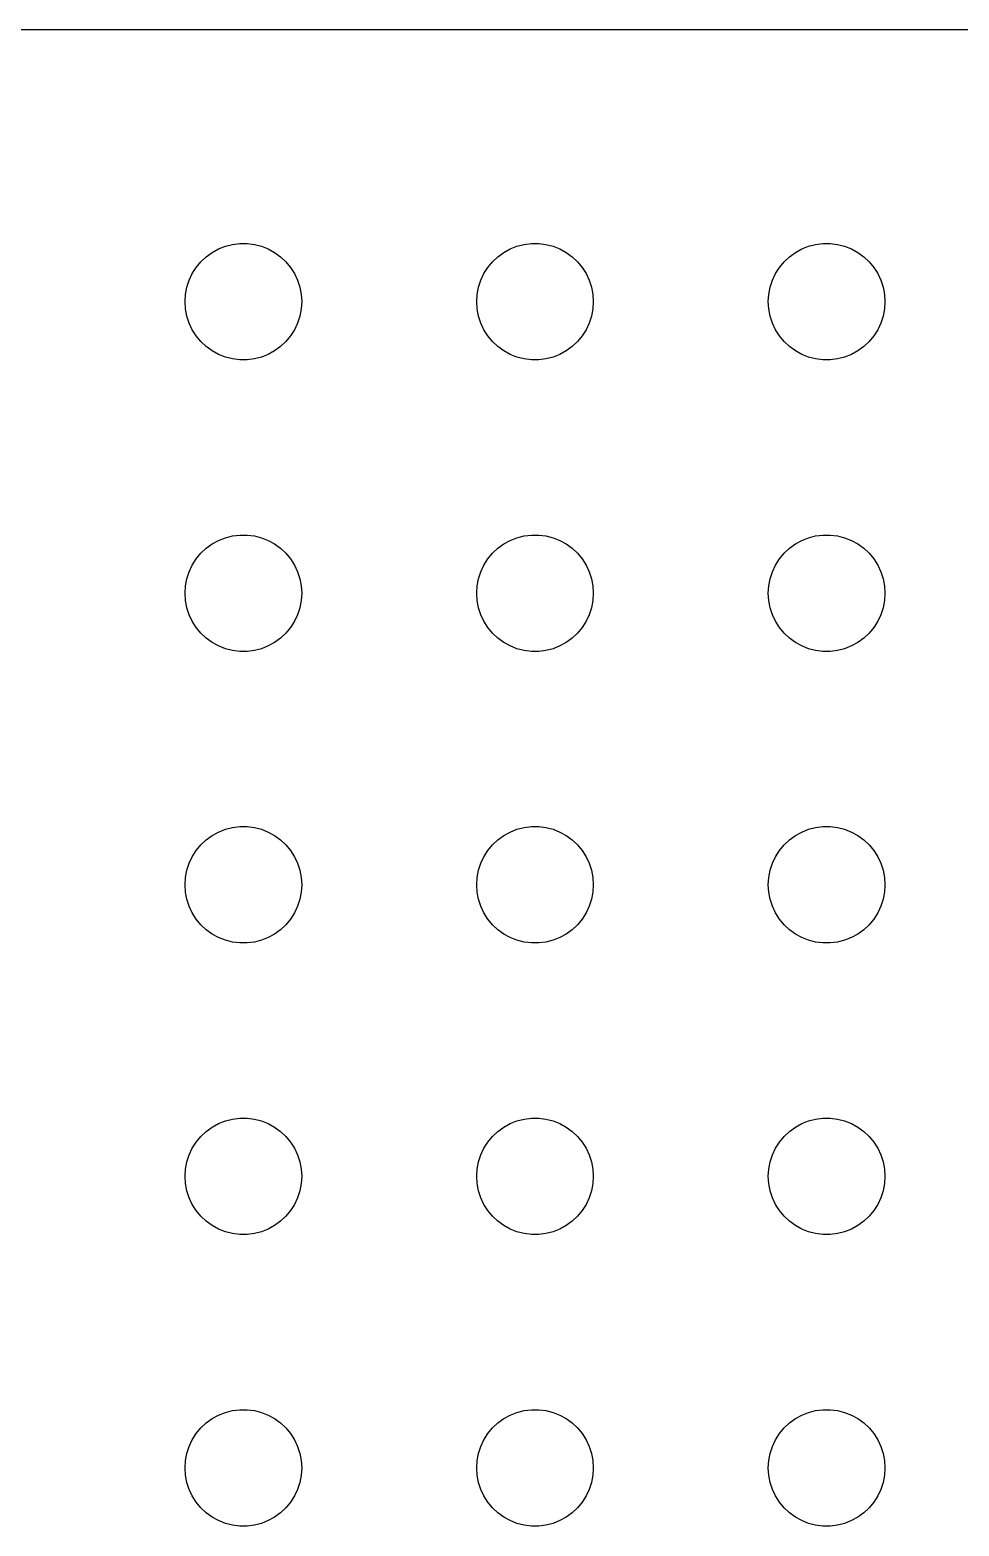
# Model space of a CAD drawing. Header units: metres. Extents: x -187 to 187, y -37 to 37.
# Drawn here: x 69.51 to 93.41, y -1.5 to 36.99 of the extents above; entities that cross this region are included whole.
import ezdxf

# ---------------------------------------------------------------- set-up
doc = ezdxf.new("R2010")
doc.units = ezdxf.units.M

msp = doc.modelspace()

# ---------------------------------------------------------------- linework, layer by layer
for p, q in [((182.314, 36.9901), (-182.314, 36.9901)), ((74.0439, 31.1558), (74.1963, 31.2665)), ((74.1963, 31.2665), (74.3613, 31.3572)), ((74.3613, 31.3572), (74.5365, 31.4266)), ((74.5365, 31.4266), (74.7189, 31.4734)), ((74.7189, 31.4734), (74.9058, 31.497)), ((74.9058, 31.497), (75.0942, 31.497)), ((75.0942, 31.497), (75.2811, 31.4734)), ((75.2811, 31.4734), (75.4635, 31.4266)), ((75.4635, 31.4266), (75.6387, 31.3572)), ((75.6387, 31.3572), (75.8037, 31.2665)), ((75.8037, 31.2665), (75.9561, 31.1558)), ((81.5439, 31.1558), (81.6963, 31.2665)), ((81.6963, 31.2665), (81.8613, 31.3572)), ((81.8613, 31.3572), (82.0365, 31.4266)), ((82.0365, 31.4266), (82.2189, 31.4734)), ((82.2189, 31.4734), (82.4058, 31.497)), ((82.4058, 31.497), (82.5942, 31.497)), ((82.5942, 31.497), (82.7811, 31.4734)), ((82.7811, 31.4734), (82.9635, 31.4266)), ((82.9635, 31.4266), (83.1387, 31.3572)), ((83.1387, 31.3572), (83.3037, 31.2665)), ((83.3037, 31.2665), (83.4561, 31.1558)), ((89.0439, 31.1558), (89.1963, 31.2665)), ((89.1963, 31.2665), (89.3613, 31.3572)), ((89.3613, 31.3572), (89.5365, 31.4266)), ((89.5365, 31.4266), (89.7189, 31.4734)), ((89.7189, 31.4734), (89.9058, 31.497)), ((89.9058, 31.497), (90.0942, 31.497)), ((90.0942, 31.497), (90.2811, 31.4734)), ((90.2811, 31.4734), (90.4635, 31.4266)), ((90.4635, 31.4266), (90.6387, 31.3572)), ((90.6387, 31.3572), (90.8037, 31.2665)), ((90.8037, 31.2665), (90.9561, 31.1558)), ((73.6855, 30.7226), (73.7865, 30.8817)), ((73.7865, 30.8817), (73.9065, 31.0268)), ((73.9065, 31.0268), (74.0439, 31.1558)), ((75.9561, 31.1558), (76.0934, 31.0268)), ((76.0934, 31.0268), (76.2135, 30.8817)), ((76.2135, 30.8817), (76.3145, 30.7226)), ((81.1855, 30.7226), (81.2865, 30.8817)), ((81.2865, 30.8817), (81.4065, 31.0268)), ((81.4065, 31.0268), (81.5439, 31.1558)), ((83.4561, 31.1558), (83.5934, 31.0268)), ((83.5934, 31.0268), (83.7135, 30.8817)), ((83.7135, 30.8817), (83.8145, 30.7226)), ((88.6855, 30.7226), (88.7865, 30.8817)), ((88.7865, 30.8817), (88.9065, 31.0268)), ((88.9065, 31.0268), (89.0439, 31.1558)), ((90.9561, 31.1558), (91.0934, 31.0268)), ((91.0934, 31.0268), (91.2135, 30.8817)), ((91.2135, 30.8817), (91.3145, 30.7226)), ((73.5471, 30.373), (73.6053, 30.5522)), ((73.6053, 30.5522), (73.6855, 30.7226)), ((76.3145, 30.7226), (76.3947, 30.5522)), ((76.3947, 30.5522), (76.4529, 30.373)), ((81.0471, 30.373), (81.1053, 30.5522)), ((81.1053, 30.5522), (81.1855, 30.7226)), ((83.8145, 30.7226), (83.8947, 30.5522)), ((83.8947, 30.5522), (83.9529, 30.373)), ((88.5471, 30.373), (88.6053, 30.5522)), ((88.6053, 30.5522), (88.6855, 30.7226)), ((91.3145, 30.7226), (91.3947, 30.5522)), ((91.3947, 30.5522), (91.4529, 30.373)), ((73.5, 30), (73.5118, 30.188)), ((73.5118, 30.188), (73.5471, 30.373)), ((76.4529, 30.373), (76.4882, 30.188)), ((76.4882, 30.188), (76.5, 30)), ((81, 30), (81.0118, 30.188)), ((81.0118, 30.188), (81.0471, 30.373)), ((83.9529, 30.373), (83.9882, 30.188)), ((83.9882, 30.188), (84, 30)), ((88.5, 30), (88.5118, 30.188)), ((88.5118, 30.188), (88.5471, 30.373)), ((91.4529, 30.373), (91.4882, 30.188)), ((91.4882, 30.188), (91.5, 30)), ((73.5118, 29.812), (73.5, 30)), ((73.5471, 29.627), (73.5118, 29.812)), ((76.4882, 29.812), (76.4529, 29.627)), ((76.5, 30), (76.4882, 29.812)), ((81.0118, 29.812), (81, 30)), ((81.0471, 29.627), (81.0118, 29.812)), ((83.9882, 29.812), (83.9529, 29.627)), ((84, 30), (83.9882, 29.812)), ((88.5118, 29.812), (88.5, 30)), ((88.5471, 29.627), (88.5118, 29.812)), ((91.4882, 29.812), (91.4529, 29.627)), ((91.5, 30), (91.4882, 29.812)), ((73.6053, 29.4478), (73.5471, 29.627)), ((73.6855, 29.2774), (73.6053, 29.4478)), ((73.7865, 29.1183), (73.6855, 29.2774)), ((76.3145, 29.2774), (76.2135, 29.1183)), ((76.3947, 29.4478), (76.3145, 29.2774)), ((76.4529, 29.627), (76.3947, 29.4478)), ((81.1053, 29.4478), (81.0471, 29.627)), ((81.1855, 29.2774), (81.1053, 29.4478)), ((81.2865, 29.1183), (81.1855, 29.2774)), ((83.8145, 29.2774), (83.7135, 29.1183)), ((83.8947, 29.4478), (83.8145, 29.2774)), ((83.9529, 29.627), (83.8947, 29.4478)), ((88.6053, 29.4478), (88.5471, 29.627)), ((88.6855, 29.2774), (88.6053, 29.4478)), ((88.7865, 29.1183), (88.6855, 29.2774)), ((91.3145, 29.2774), (91.2135, 29.1183)), ((91.3947, 29.4478), (91.3145, 29.2774)), ((91.4529, 29.627), (91.3947, 29.4478)), ((73.9065, 28.9732), (73.7865, 29.1183)), ((74.0439, 28.8442), (73.9065, 28.9732)), ((76.0934, 28.9732), (75.9561, 28.8442)), ((76.2135, 29.1183), (76.0934, 28.9732)), ((81.4065, 28.9732), (81.2865, 29.1183)), ((81.5439, 28.8442), (81.4065, 28.9732)), ((83.5934, 28.9732), (83.4561, 28.8442)), ((83.7135, 29.1183), (83.5934, 28.9732)), ((88.9065, 28.9732), (88.7865, 29.1183)), ((89.0439, 28.8442), (88.9065, 28.9732)), ((91.0934, 28.9732), (90.9561, 28.8442)), ((91.2135, 29.1183), (91.0934, 28.9732)), ((74.1963, 28.7335), (74.0439, 28.8442)), ((74.3613, 28.6427), (74.1963, 28.7335)), ((74.5365, 28.5734), (74.3613, 28.6427)), ((74.7189, 28.5266), (74.5365, 28.5734)), ((74.9058, 28.503), (74.7189, 28.5266)), ((75.0942, 28.503), (74.9058, 28.503)), ((75.2811, 28.5266), (75.0942, 28.503)), ((75.4635, 28.5734), (75.2811, 28.5266)), ((75.6387, 28.6427), (75.4635, 28.5734)), ((75.8037, 28.7335), (75.6387, 28.6427)), ((75.9561, 28.8442), (75.8037, 28.7335)), ((81.6963, 28.7335), (81.5439, 28.8442)), ((81.8613, 28.6427), (81.6963, 28.7335)), ((82.0365, 28.5734), (81.8613, 28.6427)), ((82.2189, 28.5266), (82.0365, 28.5734)), ((82.4058, 28.503), (82.2189, 28.5266)), ((82.5942, 28.503), (82.4058, 28.503)), ((82.7811, 28.5266), (82.5942, 28.503)), ((82.9635, 28.5734), (82.7811, 28.5266)), ((83.1387, 28.6427), (82.9635, 28.5734)), ((83.3037, 28.7335), (83.1387, 28.6427)), ((83.4561, 28.8442), (83.3037, 28.7335)), ((89.1963, 28.7335), (89.0439, 28.8442)), ((89.3613, 28.6427), (89.1963, 28.7335)), ((89.5365, 28.5734), (89.3613, 28.6427)), ((89.7189, 28.5266), (89.5365, 28.5734)), ((89.9058, 28.503), (89.7189, 28.5266)), ((90.0942, 28.503), (89.9058, 28.503)), ((90.2811, 28.5266), (90.0942, 28.503)), ((90.4635, 28.5734), (90.2811, 28.5266)), ((90.6387, 28.6427), (90.4635, 28.5734)), ((90.8037, 28.7335), (90.6387, 28.6427)), ((90.9561, 28.8442), (90.8037, 28.7335)), ((74.3613, 23.8572), (74.5365, 23.9266)), ((74.5365, 23.9266), (74.7189, 23.9734)), ((74.7189, 23.9734), (74.9058, 23.997)), ((74.9058, 23.997), (75.0942, 23.997)), ((75.0942, 23.997), (75.2811, 23.9734)), ((75.2811, 23.9734), (75.4635, 23.9266)), ((75.4635, 23.9266), (75.6387, 23.8572)), ((81.8613, 23.8572), (82.0365, 23.9266)), ((82.0365, 23.9266), (82.2189, 23.9734)), ((82.2189, 23.9734), (82.4058, 23.997)), ((82.4058, 23.997), (82.5942, 23.997)), ((82.5942, 23.997), (82.7811, 23.9734)), ((82.7811, 23.9734), (82.9635, 23.9266)), ((82.9635, 23.9266), (83.1387, 23.8572)), ((89.3613, 23.8572), (89.5365, 23.9266)), ((89.5365, 23.9266), (89.7189, 23.9734)), ((89.7189, 23.9734), (89.9058, 23.997)), ((89.9058, 23.997), (90.0942, 23.997)), ((90.0942, 23.997), (90.2811, 23.9734)), ((90.2811, 23.9734), (90.4635, 23.9266)), ((90.4635, 23.9266), (90.6387, 23.8572)), ((73.7865, 23.3817), (73.9065, 23.5268)), ((73.9065, 23.5268), (74.0439, 23.6558)), ((74.0439, 23.6558), (74.1963, 23.7665)), ((74.1963, 23.7665), (74.3613, 23.8572)), ((75.6387, 23.8572), (75.8037, 23.7665)), ((75.8037, 23.7665), (75.9561, 23.6558)), ((75.9561, 23.6558), (76.0934, 23.5268)), ((76.0934, 23.5268), (76.2135, 23.3817)), ((81.2865, 23.3817), (81.4065, 23.5268)), ((81.4065, 23.5268), (81.5439, 23.6558)), ((81.5439, 23.6558), (81.6963, 23.7665)), ((81.6963, 23.7665), (81.8613, 23.8572)), ((83.1387, 23.8572), (83.3037, 23.7665)), ((83.3037, 23.7665), (83.4561, 23.6558)), ((83.4561, 23.6558), (83.5934, 23.5268)), ((83.5934, 23.5268), (83.7135, 23.3817)), ((88.7865, 23.3817), (88.9065, 23.5268)), ((88.9065, 23.5268), (89.0439, 23.6558)), ((89.0439, 23.6558), (89.1963, 23.7665)), ((89.1963, 23.7665), (89.3613, 23.8572)), ((90.6387, 23.8572), (90.8037, 23.7665)), ((90.8037, 23.7665), (90.9561, 23.6558)), ((90.9561, 23.6558), (91.0934, 23.5268)), ((91.0934, 23.5268), (91.2135, 23.3817)), ((73.6053, 23.0522), (73.6855, 23.2226)), ((73.6855, 23.2226), (73.7865, 23.3817)), ((76.2135, 23.3817), (76.3145, 23.2226)), ((76.3145, 23.2226), (76.3947, 23.0522)), ((81.1053, 23.0522), (81.1855, 23.2226)), ((81.1855, 23.2226), (81.2865, 23.3817)), ((83.7135, 23.3817), (83.8145, 23.2226)), ((83.8145, 23.2226), (83.8947, 23.0522)), ((88.6053, 23.0522), (88.6855, 23.2226)), ((88.6855, 23.2226), (88.7865, 23.3817)), ((91.2135, 23.3817), (91.3145, 23.2226)), ((91.3145, 23.2226), (91.3947, 23.0522)), ((73.5118, 22.688), (73.5471, 22.873)), ((73.5471, 22.873), (73.6053, 23.0522)), ((76.3947, 23.0522), (76.4529, 22.873)), ((76.4529, 22.873), (76.4882, 22.688)), ((81.0118, 22.688), (81.0471, 22.873)), ((81.0471, 22.873), (81.1053, 23.0522)), ((83.8947, 23.0522), (83.9529, 22.873)), ((83.9529, 22.873), (83.9882, 22.688)), ((88.5118, 22.688), (88.5471, 22.873)), ((88.5471, 22.873), (88.6053, 23.0522)), ((91.3947, 23.0522), (91.4529, 22.873)), ((91.4529, 22.873), (91.4882, 22.688)), ((73.5, 22.5), (73.5118, 22.688)), ((73.5118, 22.312), (73.5, 22.5)), ((76.4882, 22.688), (76.5, 22.5)), ((76.5, 22.5), (76.4882, 22.312)), ((81, 22.5), (81.0118, 22.688)), ((81.0118, 22.312), (81, 22.5)), ((83.9882, 22.688), (84, 22.5)), ((84, 22.5), (83.9882, 22.312)), ((88.5, 22.5), (88.5118, 22.688)), ((88.5118, 22.312), (88.5, 22.5)), ((91.4882, 22.688), (91.5, 22.5)), ((91.5, 22.5), (91.4882, 22.312)), ((73.5471, 22.127), (73.5118, 22.312)), ((73.6053, 21.9478), (73.5471, 22.127)), ((73.6855, 21.7774), (73.6053, 21.9478)), ((76.3947, 21.9478), (76.3145, 21.7774)), ((76.4529, 22.127), (76.3947, 21.9478)), ((76.4882, 22.312), (76.4529, 22.127)), ((81.0471, 22.127), (81.0118, 22.312)), ((81.1053, 21.9478), (81.0471, 22.127)), ((81.1855, 21.7774), (81.1053, 21.9478)), ((83.8947, 21.9478), (83.8145, 21.7774)), ((83.9529, 22.127), (83.8947, 21.9478)), ((83.9882, 22.312), (83.9529, 22.127)), ((88.5471, 22.127), (88.5118, 22.312)), ((88.6053, 21.9478), (88.5471, 22.127)), ((88.6855, 21.7774), (88.6053, 21.9478)), ((91.3947, 21.9478), (91.3145, 21.7774)), ((91.4529, 22.127), (91.3947, 21.9478)), ((91.4882, 22.312), (91.4529, 22.127)), ((73.7865, 21.6183), (73.6855, 21.7774)), ((73.9065, 21.4732), (73.7865, 21.6183)), ((76.2135, 21.6183), (76.0934, 21.4732)), ((76.3145, 21.7774), (76.2135, 21.6183)), ((81.2865, 21.6183), (81.1855, 21.7774)), ((81.4065, 21.4732), (81.2865, 21.6183)), ((83.7135, 21.6183), (83.5934, 21.4732)), ((83.8145, 21.7774), (83.7135, 21.6183)), ((88.7865, 21.6183), (88.6855, 21.7774)), ((88.9065, 21.4732), (88.7865, 21.6183)), ((91.2135, 21.6183), (91.0934, 21.4732)), ((91.3145, 21.7774), (91.2135, 21.6183)), ((74.0439, 21.3442), (73.9065, 21.4732)), ((74.1963, 21.2335), (74.0439, 21.3442)), ((74.3613, 21.1427), (74.1963, 21.2335)), ((75.8037, 21.2335), (75.6387, 21.1427)), ((75.9561, 21.3442), (75.8037, 21.2335)), ((76.0934, 21.4732), (75.9561, 21.3442)), ((81.5439, 21.3442), (81.4065, 21.4732)), ((81.6963, 21.2335), (81.5439, 21.3442)), ((81.8613, 21.1427), (81.6963, 21.2335)), ((83.3037, 21.2335), (83.1387, 21.1427)), ((83.4561, 21.3442), (83.3037, 21.2335)), ((83.5934, 21.4732), (83.4561, 21.3442)), ((89.0439, 21.3442), (88.9065, 21.4732)), ((89.1963, 21.2335), (89.0439, 21.3442)), ((89.3613, 21.1427), (89.1963, 21.2335)), ((90.8037, 21.2335), (90.6387, 21.1427)), ((90.9561, 21.3442), (90.8037, 21.2335)), ((91.0934, 21.4732), (90.9561, 21.3442)), ((74.5365, 21.0734), (74.3613, 21.1427)), ((74.7189, 21.0266), (74.5365, 21.0734)), ((74.9058, 21.003), (74.7189, 21.0266)), ((75.0942, 21.003), (74.9058, 21.003)), ((75.2811, 21.0266), (75.0942, 21.003)), ((75.4635, 21.0734), (75.2811, 21.0266)), ((75.6387, 21.1427), (75.4635, 21.0734)), ((82.0365, 21.0734), (81.8613, 21.1427)), ((82.2189, 21.0266), (82.0365, 21.0734)), ((82.4058, 21.003), (82.2189, 21.0266)), ((82.5942, 21.003), (82.4058, 21.003)), ((82.7811, 21.0266), (82.5942, 21.003)), ((82.9635, 21.0734), (82.7811, 21.0266)), ((83.1387, 21.1427), (82.9635, 21.0734)), ((89.5365, 21.0734), (89.3613, 21.1427)), ((89.7189, 21.0266), (89.5365, 21.0734)), ((89.9058, 21.003), (89.7189, 21.0266)), ((90.0942, 21.003), (89.9058, 21.003)), ((90.2811, 21.0266), (90.0942, 21.003)), ((90.4635, 21.0734), (90.2811, 21.0266)), ((90.6387, 21.1427), (90.4635, 21.0734)), ((74.0439, 16.1558), (74.1963, 16.2665)), ((74.1963, 16.2665), (74.3613, 16.3572)), ((74.3613, 16.3572), (74.5365, 16.4266)), ((74.5365, 16.4266), (74.7189, 16.4734)), ((74.7189, 16.4734), (74.9058, 16.497)), ((74.9058, 16.497), (75.0942, 16.497)), ((75.0942, 16.497), (75.2811, 16.4734)), ((75.2811, 16.4734), (75.4635, 16.4266)), ((75.4635, 16.4266), (75.6387, 16.3572)), ((75.6387, 16.3572), (75.8037, 16.2665)), ((75.8037, 16.2665), (75.9561, 16.1558)), ((81.5439, 16.1558), (81.6963, 16.2665)), ((81.6963, 16.2665), (81.8613, 16.3572)), ((81.8613, 16.3572), (82.0365, 16.4266)), ((82.0365, 16.4266), (82.2189, 16.4734)), ((82.2189, 16.4734), (82.4058, 16.497)), ((82.4058, 16.497), (82.5942, 16.497)), ((82.5942, 16.497), (82.7811, 16.4734)), ((82.7811, 16.4734), (82.9635, 16.4266)), ((82.9635, 16.4266), (83.1387, 16.3572)), ((83.1387, 16.3572), (83.3037, 16.2665)), ((83.3037, 16.2665), (83.4561, 16.1558)), ((89.0439, 16.1558), (89.1963, 16.2665)), ((89.1963, 16.2665), (89.3613, 16.3572)), ((89.3613, 16.3572), (89.5365, 16.4266)), ((89.5365, 16.4266), (89.7189, 16.4734)), ((89.7189, 16.4734), (89.9058, 16.497)), ((89.9058, 16.497), (90.0942, 16.497)), ((90.0942, 16.497), (90.2811, 16.4734)), ((90.2811, 16.4734), (90.4635, 16.4266)), ((90.4635, 16.4266), (90.6387, 16.3572)), ((90.6387, 16.3572), (90.8037, 16.2665)), ((90.8037, 16.2665), (90.9561, 16.1558)), ((73.6855, 15.7226), (73.7865, 15.8817)), ((73.7865, 15.8817), (73.9065, 16.0268)), ((73.9065, 16.0268), (74.0439, 16.1558)), ((75.9561, 16.1558), (76.0934, 16.0268)), ((76.0934, 16.0268), (76.2135, 15.8817)), ((76.2135, 15.8817), (76.3145, 15.7226)), ((81.1855, 15.7226), (81.2865, 15.8817)), ((81.2865, 15.8817), (81.4065, 16.0268)), ((81.4065, 16.0268), (81.5439, 16.1558)), ((83.4561, 16.1558), (83.5934, 16.0268)), ((83.5934, 16.0268), (83.7135, 15.8817)), ((83.7135, 15.8817), (83.8145, 15.7226)), ((88.6855, 15.7226), (88.7865, 15.8817)), ((88.7865, 15.8817), (88.9065, 16.0268)), ((88.9065, 16.0268), (89.0439, 16.1558)), ((90.9561, 16.1558), (91.0934, 16.0268)), ((91.0934, 16.0268), (91.2135, 15.8817)), ((91.2135, 15.8817), (91.3145, 15.7226)), ((73.5471, 15.373), (73.6053, 15.5522)), ((73.6053, 15.5522), (73.6855, 15.7226)), ((76.3145, 15.7226), (76.3947, 15.5522)), ((76.3947, 15.5522), (76.4529, 15.373)), ((81.0471, 15.373), (81.1053, 15.5522)), ((81.1053, 15.5522), (81.1855, 15.7226)), ((83.8145, 15.7226), (83.8947, 15.5522)), ((83.8947, 15.5522), (83.9529, 15.373)), ((88.5471, 15.373), (88.6053, 15.5522)), ((88.6053, 15.5522), (88.6855, 15.7226)), ((91.3145, 15.7226), (91.3947, 15.5522)), ((91.3947, 15.5522), (91.4529, 15.373)), ((73.5, 15), (73.5118, 15.188)), ((73.5118, 15.188), (73.5471, 15.373)), ((76.4529, 15.373), (76.4882, 15.188)), ((76.4882, 15.188), (76.5, 15)), ((81, 15), (81.0118, 15.188)), ((81.0118, 15.188), (81.0471, 15.373)), ((83.9529, 15.373), (83.9882, 15.188)), ((83.9882, 15.188), (84, 15)), ((88.5, 15), (88.5118, 15.188)), ((88.5118, 15.188), (88.5471, 15.373)), ((91.4529, 15.373), (91.4882, 15.188)), ((91.4882, 15.188), (91.5, 15)), ((73.5118, 14.812), (73.5, 15)), ((73.5471, 14.627), (73.5118, 14.812)), ((73.6053, 14.4478), (73.5471, 14.627)), ((76.4529, 14.627), (76.3947, 14.4478)), ((76.4882, 14.812), (76.4529, 14.627)), ((76.5, 15), (76.4882, 14.812)), ((81.0118, 14.812), (81, 15)), ((81.0471, 14.627), (81.0118, 14.812)), ((81.1053, 14.4478), (81.0471, 14.627)), ((83.9529, 14.627), (83.8947, 14.4478)), ((83.9882, 14.812), (83.9529, 14.627)), ((84, 15), (83.9882, 14.812)), ((88.5118, 14.812), (88.5, 15)), ((88.5471, 14.627), (88.5118, 14.812)), ((88.6053, 14.4478), (88.5471, 14.627)), ((91.4529, 14.627), (91.3947, 14.4478)), ((91.4882, 14.812), (91.4529, 14.627)), ((91.5, 15), (91.4882, 14.812)), ((73.6855, 14.2774), (73.6053, 14.4478)), ((73.7865, 14.1183), (73.6855, 14.2774)), ((76.3145, 14.2774), (76.2135, 14.1183)), ((76.3947, 14.4478), (76.3145, 14.2774)), ((81.1855, 14.2774), (81.1053, 14.4478)), ((81.2865, 14.1183), (81.1855, 14.2774)), ((83.8145, 14.2774), (83.7135, 14.1183)), ((83.8947, 14.4478), (83.8145, 14.2774)), ((88.6855, 14.2774), (88.6053, 14.4478)), ((88.7865, 14.1183), (88.6855, 14.2774)), ((91.3145, 14.2774), (91.2135, 14.1183)), ((91.3947, 14.4478), (91.3145, 14.2774)), ((73.9065, 13.9732), (73.7865, 14.1183)), ((74.0439, 13.8442), (73.9065, 13.9732)), ((76.0934, 13.9732), (75.9561, 13.8442)), ((76.2135, 14.1183), (76.0934, 13.9732)), ((81.4065, 13.9732), (81.2865, 14.1183)), ((81.5439, 13.8442), (81.4065, 13.9732)), ((83.5934, 13.9732), (83.4561, 13.8442)), ((83.7135, 14.1183), (83.5934, 13.9732)), ((88.9065, 13.9732), (88.7865, 14.1183)), ((89.0439, 13.8442), (88.9065, 13.9732)), ((91.0934, 13.9732), (90.9561, 13.8442)), ((91.2135, 14.1183), (91.0934, 13.9732)), ((74.1963, 13.7335), (74.0439, 13.8442)), ((74.3613, 13.6427), (74.1963, 13.7335)), ((74.5365, 13.5734), (74.3613, 13.6427)), ((74.7189, 13.5266), (74.5365, 13.5734)), ((74.9058, 13.5029), (74.7189, 13.5266)), ((75.0942, 13.5029), (74.9058, 13.5029)), ((75.2811, 13.5266), (75.0942, 13.5029)), ((75.4635, 13.5734), (75.2811, 13.5266)), ((75.6387, 13.6427), (75.4635, 13.5734)), ((75.8037, 13.7335), (75.6387, 13.6427)), ((75.9561, 13.8442), (75.8037, 13.7335)), ((81.6963, 13.7335), (81.5439, 13.8442)), ((81.8613, 13.6427), (81.6963, 13.7335)), ((82.0365, 13.5734), (81.8613, 13.6427)), ((82.2189, 13.5266), (82.0365, 13.5734)), ((82.4058, 13.5029), (82.2189, 13.5266)), ((82.5942, 13.5029), (82.4058, 13.5029)), ((82.7811, 13.5266), (82.5942, 13.5029)), ((82.9635, 13.5734), (82.7811, 13.5266)), ((83.1387, 13.6427), (82.9635, 13.5734)), ((83.3037, 13.7335), (83.1387, 13.6427)), ((83.4561, 13.8442), (83.3037, 13.7335)), ((89.1963, 13.7335), (89.0439, 13.8442)), ((89.3613, 13.6427), (89.1963, 13.7335)), ((89.5365, 13.5734), (89.3613, 13.6427)), ((89.7189, 13.5266), (89.5365, 13.5734)), ((89.9058, 13.5029), (89.7189, 13.5266)), ((90.0942, 13.5029), (89.9058, 13.5029)), ((90.2811, 13.5266), (90.0942, 13.5029)), ((90.4635, 13.5734), (90.2811, 13.5266)), ((90.6387, 13.6427), (90.4635, 13.5734)), ((90.8037, 13.7335), (90.6387, 13.6427)), ((90.9561, 13.8442), (90.8037, 13.7335)), ((74.1963, 8.76648), (74.3613, 8.85724)), ((74.3613, 8.85724), (74.5365, 8.92657)), ((74.5365, 8.92657), (74.7189, 8.97342)), ((74.7189, 8.97342), (74.9058, 8.99704)), ((74.9058, 8.99704), (75.0942, 8.99704)), ((75.0942, 8.99704), (75.2811, 8.97342)), ((75.2811, 8.97342), (75.4635, 8.92657)), ((75.4635, 8.92657), (75.6387, 8.85724)), ((75.6387, 8.85724), (75.8037, 8.76648)), ((81.6963, 8.76648), (81.8613, 8.85724)), ((81.8613, 8.85724), (82.0365, 8.92657)), ((82.0365, 8.92657), (82.2189, 8.97342)), ((82.2189, 8.97342), (82.4058, 8.99704)), ((82.4058, 8.99704), (82.5942, 8.99704)), ((82.5942, 8.99704), (82.7811, 8.97342)), ((82.7811, 8.97342), (82.9635, 8.92657)), ((82.9635, 8.92657), (83.1387, 8.85724)), ((83.1387, 8.85724), (83.3037, 8.76648)), ((89.1963, 8.76648), (89.3613, 8.85724)), ((89.3613, 8.85724), (89.5365, 8.92657)), ((89.5365, 8.92657), (89.7189, 8.97342)), ((89.7189, 8.97342), (89.9058, 8.99704)), ((89.9058, 8.99704), (90.0942, 8.99704)), ((90.0942, 8.99704), (90.2811, 8.97342)), ((90.2811, 8.97342), (90.4635, 8.92657)), ((90.4635, 8.92657), (90.6387, 8.85724)), ((90.6387, 8.85724), (90.8037, 8.76648)), ((73.7865, 8.38167), (73.9065, 8.52681)), ((73.9065, 8.52681), (74.0439, 8.65576)), ((74.0439, 8.65576), (74.1963, 8.76648)), ((75.8037, 8.76648), (75.9561, 8.65576)), ((75.9561, 8.65576), (76.0934, 8.52681)), ((76.0934, 8.52681), (76.2135, 8.38167)), ((81.2865, 8.38167), (81.4065, 8.52681)), ((81.4065, 8.52681), (81.5439, 8.65576)), ((81.5439, 8.65576), (81.6963, 8.76648)), ((83.3037, 8.76648), (83.4561, 8.65576)), ((83.4561, 8.65576), (83.5934, 8.52681)), ((83.5934, 8.52681), (83.7135, 8.38167)), ((88.7865, 8.38167), (88.9065, 8.52681)), ((88.9065, 8.52681), (89.0439, 8.65576)), ((89.0439, 8.65576), (89.1963, 8.76648)), ((90.8037, 8.76648), (90.9561, 8.65576)), ((90.9561, 8.65576), (91.0934, 8.52681)), ((91.0934, 8.52681), (91.2135, 8.38167)), ((73.6053, 8.05219), (73.6855, 8.22263)), ((73.6855, 8.22263), (73.7865, 8.38167)), ((76.2135, 8.38167), (76.3145, 8.22263)), ((76.3145, 8.22263), (76.3947, 8.05219)), ((81.1053, 8.05219), (81.1855, 8.22263)), ((81.1855, 8.22263), (81.2865, 8.38167)), ((83.7135, 8.38167), (83.8145, 8.22263)), ((83.8145, 8.22263), (83.8947, 8.05219)), ((88.6053, 8.05219), (88.6855, 8.22263)), ((88.6855, 8.22263), (88.7865, 8.38167)), ((91.2135, 8.38167), (91.3145, 8.22263)), ((91.3145, 8.22263), (91.3947, 8.05219)), ((73.5118, 7.68799), (73.5471, 7.87303)), ((73.5471, 7.87303), (73.6053, 8.05219)), ((76.3947, 8.05219), (76.4529, 7.87303)), ((76.4529, 7.87303), (76.4882, 7.68799)), ((81.0118, 7.68799), (81.0471, 7.87303)), ((81.0471, 7.87303), (81.1053, 8.05219)), ((83.8947, 8.05219), (83.9529, 7.87303)), ((83.9529, 7.87303), (83.9882, 7.68799)), ((88.5118, 7.68799), (88.5471, 7.87303)), ((88.5471, 7.87303), (88.6053, 8.05219)), ((91.3947, 8.05219), (91.4529, 7.87303)), ((91.4529, 7.87303), (91.4882, 7.68799)), ((73.5, 7.5), (73.5118, 7.68799)), ((73.5118, 7.312), (73.5, 7.5)), ((76.4882, 7.68799), (76.5, 7.5)), ((76.5, 7.5), (76.4882, 7.312)), ((81, 7.5), (81.0118, 7.68799)), ((81.0118, 7.312), (81, 7.5)), ((83.9882, 7.68799), (84, 7.5)), ((84, 7.5), (83.9882, 7.312)), ((88.5, 7.5), (88.5118, 7.68799)), ((88.5118, 7.312), (88.5, 7.5)), ((91.4882, 7.68799), (91.5, 7.5)), ((91.5, 7.5), (91.4882, 7.312)), ((73.5471, 7.12695), (73.5118, 7.312)), ((73.6053, 6.9478), (73.5471, 7.12695)), ((73.6855, 6.77736), (73.6053, 6.9478)), ((76.3947, 6.9478), (76.3145, 6.77736)), ((76.4529, 7.12695), (76.3947, 6.9478)), ((76.4882, 7.312), (76.4529, 7.12695)), ((81.0471, 7.12695), (81.0118, 7.312)), ((81.1053, 6.9478), (81.0471, 7.12695)), ((81.1855, 6.77736), (81.1053, 6.9478)), ((83.8947, 6.9478), (83.8145, 6.77736)), ((83.9529, 7.12695), (83.8947, 6.9478)), ((83.9882, 7.312), (83.9529, 7.12695)), ((88.5471, 7.12695), (88.5118, 7.312)), ((88.6053, 6.9478), (88.5471, 7.12695)), ((88.6855, 6.77736), (88.6053, 6.9478)), ((91.3947, 6.9478), (91.3145, 6.77736)), ((91.4529, 7.12695), (91.3947, 6.9478)), ((91.4882, 7.312), (91.4529, 7.12695)), ((73.7865, 6.61832), (73.6855, 6.77736)), ((73.9065, 6.47318), (73.7865, 6.61832)), ((76.2135, 6.61832), (76.0934, 6.47318)), ((76.3145, 6.77736), (76.2135, 6.61832)), ((81.2865, 6.61832), (81.1855, 6.77736)), ((81.4065, 6.47318), (81.2865, 6.61832)), ((83.7135, 6.61832), (83.5934, 6.47318)), ((83.8145, 6.77736), (83.7135, 6.61832)), ((88.7865, 6.61832), (88.6855, 6.77736)), ((88.9065, 6.47318), (88.7865, 6.61832)), ((91.2135, 6.61832), (91.0934, 6.47318)), ((91.3145, 6.77736), (91.2135, 6.61832)), ((74.0439, 6.34422), (73.9065, 6.47318)), ((74.1963, 6.23351), (74.0439, 6.34422)), ((74.3613, 6.14275), (74.1963, 6.23351)), ((75.8037, 6.23351), (75.6387, 6.14275)), ((75.9561, 6.34422), (75.8037, 6.23351)), ((76.0934, 6.47318), (75.9561, 6.34422)), ((81.5439, 6.34422), (81.4065, 6.47318)), ((81.6963, 6.23351), (81.5439, 6.34422)), ((81.8613, 6.14275), (81.6963, 6.23351)), ((83.3037, 6.23351), (83.1387, 6.14275)), ((83.4561, 6.34422), (83.3037, 6.23351)), ((83.5934, 6.47318), (83.4561, 6.34422)), ((89.0439, 6.34422), (88.9065, 6.47318)), ((89.1963, 6.23351), (89.0439, 6.34422)), ((89.3613, 6.14275), (89.1963, 6.23351)), ((90.8037, 6.23351), (90.6387, 6.14275)), ((90.9561, 6.34422), (90.8037, 6.23351)), ((91.0934, 6.47318), (90.9561, 6.34422)), ((74.5365, 6.07341), (74.3613, 6.14275)), ((74.7189, 6.02657), (74.5365, 6.07341)), ((74.9058, 6.00294), (74.7189, 6.02657)), ((75.0942, 6.00294), (74.9058, 6.00294)), ((75.2811, 6.02657), (75.0942, 6.00294)), ((75.4635, 6.07341), (75.2811, 6.02657)), ((75.6387, 6.14275), (75.4635, 6.07341)), ((82.0365, 6.07341), (81.8613, 6.14275)), ((82.2189, 6.02657), (82.0365, 6.07341)), ((82.4058, 6.00294), (82.2189, 6.02657)), ((82.5942, 6.00294), (82.4058, 6.00294)), ((82.7811, 6.02657), (82.5942, 6.00294)), ((82.9635, 6.07341), (82.7811, 6.02657)), ((83.1387, 6.14275), (82.9635, 6.07341)), ((89.5365, 6.07341), (89.3613, 6.14275)), ((89.7189, 6.02657), (89.5365, 6.07341)), ((89.9058, 6.00294), (89.7189, 6.02657)), ((90.0942, 6.00294), (89.9058, 6.00294)), ((90.2811, 6.02657), (90.0942, 6.00294)), ((90.4635, 6.07341), (90.2811, 6.02657)), ((90.6387, 6.14275), (90.4635, 6.07341)), ((73.9065, 1.02681), (74.0439, 1.15576)), ((74.0439, 1.15576), (74.1963, 1.26648)), ((74.1963, 1.26648), (74.3613, 1.35724)), ((74.3613, 1.35724), (74.5365, 1.42657)), ((74.5365, 1.42657), (74.7189, 1.47342)), ((74.7189, 1.47342), (74.9058, 1.49704)), ((74.9058, 1.49704), (75.0942, 1.49704)), ((75.0942, 1.49704), (75.2811, 1.47342)), ((75.2811, 1.47342), (75.4635, 1.42657)), ((75.4635, 1.42657), (75.6387, 1.35724)), ((75.6387, 1.35724), (75.8037, 1.26648)), ((75.8037, 1.26648), (75.9561, 1.15576)), ((75.9561, 1.15576), (76.0934, 1.02681)), ((81.4065, 1.02681), (81.5439, 1.15576)), ((81.5439, 1.15576), (81.6963, 1.26648)), ((81.6963, 1.26648), (81.8613, 1.35724)), ((81.8613, 1.35724), (82.0365, 1.42657)), ((82.0365, 1.42657), (82.2189, 1.47342)), ((82.2189, 1.47342), (82.4058, 1.49704)), ((82.4058, 1.49704), (82.5942, 1.49704)), ((82.5942, 1.49704), (82.7811, 1.47342)), ((82.7811, 1.47342), (82.9635, 1.42657)), ((82.9635, 1.42657), (83.1387, 1.35724)), ((83.1387, 1.35724), (83.3037, 1.26648)), ((83.3037, 1.26648), (83.4561, 1.15576)), ((83.4561, 1.15576), (83.5934, 1.02681)), ((88.9065, 1.02681), (89.0439, 1.15576)), ((89.0439, 1.15576), (89.1963, 1.26648)), ((89.1963, 1.26648), (89.3613, 1.35724)), ((89.3613, 1.35724), (89.5365, 1.42657)), ((89.5365, 1.42657), (89.7189, 1.47342)), ((89.7189, 1.47342), (89.9058, 1.49704)), ((89.9058, 1.49704), (90.0942, 1.49704)), ((90.0942, 1.49704), (90.2811, 1.47342)), ((90.2811, 1.47342), (90.4635, 1.42657)), ((90.4635, 1.42657), (90.6387, 1.35724)), ((90.6387, 1.35724), (90.8037, 1.26648)), ((90.8037, 1.26648), (90.9561, 1.15576)), ((90.9561, 1.15576), (91.0934, 1.02681)), ((73.6855, 0.722626), (73.7865, 0.881668)), ((73.7865, 0.881668), (73.9065, 1.02681)), ((76.0934, 1.02681), (76.2135, 0.881668)), ((76.2135, 0.881668), (76.3145, 0.722626)), ((81.1855, 0.722626), (81.2865, 0.881668)), ((81.2865, 0.881668), (81.4065, 1.02681)), ((83.5934, 1.02681), (83.7135, 0.881668)), ((83.7135, 0.881668), (83.8145, 0.722626)), ((88.6855, 0.722626), (88.7865, 0.881668)), ((88.7865, 0.881668), (88.9065, 1.02681)), ((91.0934, 1.02681), (91.2135, 0.881668)), ((91.2135, 0.881668), (91.3145, 0.722626)), ((73.5471, 0.373032), (73.6053, 0.552185)), ((73.6053, 0.552185), (73.6855, 0.722626)), ((76.3145, 0.722626), (76.3947, 0.552185)), ((76.3947, 0.552185), (76.4529, 0.373032)), ((81.0471, 0.373032), (81.1053, 0.552185)), ((81.1053, 0.552185), (81.1855, 0.722626)), ((83.8145, 0.722626), (83.8947, 0.552185)), ((83.8947, 0.552185), (83.9529, 0.373032)), ((88.5471, 0.373032), (88.6053, 0.552185)), ((88.6053, 0.552185), (88.6855, 0.722626)), ((91.3145, 0.722626), (91.3947, 0.552185)), ((91.3947, 0.552185), (91.4529, 0.373032)), ((73.5, 0), (73.5118, 0.187988)), ((73.5118, -0.187988), (73.5, 0)), ((73.5118, 0.187988), (73.5471, 0.373032)), ((76.4529, 0.373032), (76.4882, 0.187988)), ((76.4882, 0.187988), (76.5, 0)), ((76.5, 0), (76.4882, -0.187988)), ((81, 0), (81.0118, 0.187988)), ((81.0118, -0.187988), (81, 0)), ((81.0118, 0.187988), (81.0471, 0.373032)), ((83.9529, 0.373032), (83.9882, 0.187988)), ((83.9882, 0.187988), (84, 0)), ((84, 0), (83.9882, -0.187988)), ((88.5, 0), (88.5118, 0.187988)), ((88.5118, -0.187988), (88.5, 0)), ((88.5118, 0.187988), (88.5471, 0.373032)), ((91.4529, 0.373032), (91.4882, 0.187988)), ((91.4882, 0.187988), (91.5, 0)), ((91.5, 0), (91.4882, -0.187988)), ((73.5471, -0.373032), (73.5118, -0.187988)), ((73.6053, -0.552185), (73.5471, -0.373032)), ((76.4529, -0.373032), (76.3947, -0.552185)), ((76.4882, -0.187988), (76.4529, -0.373032)), ((81.0471, -0.373032), (81.0118, -0.187988)), ((81.1053, -0.552185), (81.0471, -0.373032)), ((83.9529, -0.373032), (83.8947, -0.552185)), ((83.9882, -0.187988), (83.9529, -0.373032)), ((88.5471, -0.373032), (88.5118, -0.187988)), ((88.6053, -0.552185), (88.5471, -0.373032)), ((91.4529, -0.373032), (91.3947, -0.552185)), ((91.4882, -0.187988), (91.4529, -0.373032)), ((73.6855, -0.722626), (73.6053, -0.552185)), ((73.7865, -0.881668), (73.6855, -0.722626)), ((76.3145, -0.722626), (76.2135, -0.881668)), ((76.3947, -0.552185), (76.3145, -0.722626)), ((81.1855, -0.722626), (81.1053, -0.552185)), ((81.2865, -0.881668), (81.1855, -0.722626)), ((83.8145, -0.722626), (83.7135, -0.881668)), ((83.8947, -0.552185), (83.8145, -0.722626)), ((88.6855, -0.722626), (88.6053, -0.552185)), ((88.7865, -0.881668), (88.6855, -0.722626)), ((91.3145, -0.722626), (91.2135, -0.881668)), ((91.3947, -0.552185), (91.3145, -0.722626)), ((73.9065, -1.02681), (73.7865, -0.881668)), ((74.0439, -1.15576), (73.9065, -1.02681)), ((76.0934, -1.02681), (75.9561, -1.15576)), ((76.2135, -0.881668), (76.0934, -1.02681)), ((81.4065, -1.02681), (81.2865, -0.881668)), ((81.5439, -1.15576), (81.4065, -1.02681)), ((83.5934, -1.02681), (83.4561, -1.15576)), ((83.7135, -0.881668), (83.5934, -1.02681)), ((88.9065, -1.02681), (88.7865, -0.881668)), ((89.0439, -1.15576), (88.9065, -1.02681)), ((91.0934, -1.02681), (90.9561, -1.15576)), ((91.2135, -0.881668), (91.0934, -1.02681)), ((74.1963, -1.26648), (74.0439, -1.15576)), ((74.3613, -1.35724), (74.1963, -1.26648)), ((74.5365, -1.42657), (74.3613, -1.35724)), ((74.7189, -1.47342), (74.5365, -1.42657)), ((74.9058, -1.49704), (74.7189, -1.47342)), ((75.0942, -1.49704), (74.9058, -1.49704)), ((75.2811, -1.47342), (75.0942, -1.49704)), ((75.4635, -1.42657), (75.2811, -1.47342)), ((75.6387, -1.35724), (75.4635, -1.42657)), ((75.8037, -1.26648), (75.6387, -1.35724)), ((75.9561, -1.15576), (75.8037, -1.26648)), ((81.6963, -1.26648), (81.5439, -1.15576)), ((81.8613, -1.35724), (81.6963, -1.26648)), ((82.0365, -1.42657), (81.8613, -1.35724)), ((82.2189, -1.47342), (82.0365, -1.42657)), ((82.4058, -1.49704), (82.2189, -1.47342)), ((82.5942, -1.49704), (82.4058, -1.49704)), ((82.7811, -1.47342), (82.5942, -1.49704)), ((82.9635, -1.42657), (82.7811, -1.47342)), ((83.1387, -1.35724), (82.9635, -1.42657)), ((83.3037, -1.26648), (83.1387, -1.35724)), ((83.4561, -1.15576), (83.3037, -1.26648)), ((89.1963, -1.26648), (89.0439, -1.15576)), ((89.3613, -1.35724), (89.1963, -1.26648)), ((89.5365, -1.42657), (89.3613, -1.35724)), ((89.7189, -1.47342), (89.5365, -1.42657)), ((89.9058, -1.49704), (89.7189, -1.47342)), ((90.0942, -1.49704), (89.9058, -1.49704)), ((90.2811, -1.47342), (90.0942, -1.49704)), ((90.4635, -1.42657), (90.2811, -1.47342)), ((90.6387, -1.35724), (90.4635, -1.42657)), ((90.8037, -1.26648), (90.6387, -1.35724)), ((90.9561, -1.15576), (90.8037, -1.26648))]:
    msp.add_line(p, q)

doc.saveas('drawing.dxf')
